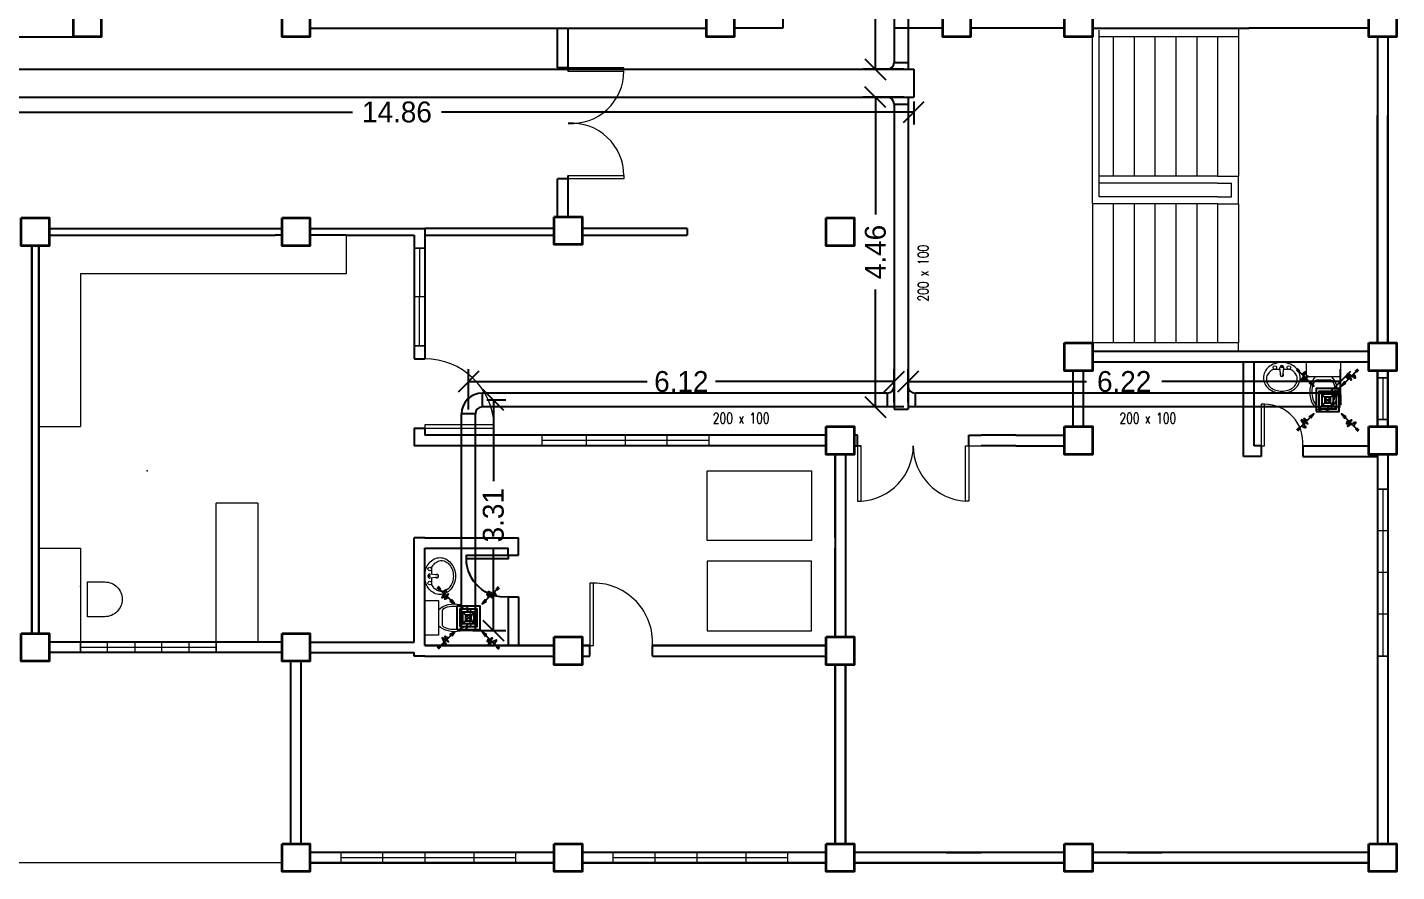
# Model space of a CAD drawing. Header units: inches. Extents: x 57 to 217, y -85 to 29.
# Drawn here: x 196.66 to 216.34, y -19.15 to -7.01 of the extents above; entities that cross this region are included whole.
import ezdxf

# ---------------------------------------------------------------- set-up
doc = ezdxf.new("R2010")
doc.units = ezdxf.units.IN
doc.header["$MEASUREMENT"] = 0
for name, color, linetype in [('AIR', 7, 'Continuous'), ('AIR-00', 8, 'Continuous'), ('AIR-03', 30, 'Continuous'), ('dimen', 7, 'Continuous'), ('ducting label', 7, 'Continuous'), ('exhaust', 7, 'Continuous')]:
    doc.layers.add(name, color=color, linetype=linetype)
doc.styles.add('Arch-Dim', font='simplex.shx', dxfattribs={"width": 0.75})
doc.dimstyles.new('Copy of dimension', dxfattribs={"dimtxt": 0.3, "dimasz": 0.3, "dimexe": 0.18, "dimexo": 0.0625, "dimgap": 0.09, "dimtad": 0, "dimzin": 0, "dimdsep": 46, "dimtxsty": 'Standard', "dimblk": 'OBLIQUE', "dimcen": 0.09, "dimclrd": 256, "dimclre": 256, "dimclrt": 256, "dimadec": 0, "dimazin": 0, "dimtfac": 1, "dimtofl": 0, "dimtmove": 0, "dimatfit": 3, "dimldrblk": 'OBLIQUE', "dimfxl": 1, "dimtolj": 1, "dimtzin": 0, "dimarcsym": 0})

# ---------------------------------------------------------------- blocks, each defined once
blk = doc.blocks.new('door-.60m')
at = {"ltscale": 0.03}
blk.add_lwpolyline([(0, 0), (0.05, 0), (0.05, 0.6), (0, 0.6)], close=True, dxfattribs=at)
blk.add_arc((0.05, 0.048), 0.552, 355.0209, 90, dxfattribs=at)
blk = doc.blocks.new('GRILL-C-IN')
at = {"layer": 'AIR-00', "ltscale": 3}
for p, q in [((-0.623, 0.601), (-0.674, 0.651)), ((-0.601, 0.623), (-0.651, 0.674)), ((-0.637, 0.637), (-0.3, 0.3)), ((0.637, 0.637), (0.3, 0.3)), ((0.601, 0.623), (0.651, 0.674)), ((0.623, 0.601), (0.674, 0.651)), ((-0.637, -0.637), (-0.3, -0.3)), ((0.637, -0.637), (0.3, -0.3)), ((-0.623, -0.601), (-0.674, -0.651)), ((-0.601, -0.623), (-0.651, -0.674)), ((0.601, -0.623), (0.651, -0.674)), ((0.623, -0.601), (0.674, -0.651))]:
    blk.add_line(p, q, dxfattribs=at)
at = {"layer": 'AIR-00', "color": 50}
for p, q in [((-0.188, 0.187), (0.187, -0.188)), ((0.187, 0.187), (-0.188, -0.188))]:
    blk.add_line(p, q, dxfattribs=at)
at = {"layer": 'AIR-00', "ltscale": 3}
for points in [[(-0.362, 0.393), (-0.393, 0.362), (-0.3, 0.3)], [(0.393, 0.362), (0.362, 0.393), (0.3, 0.3)], [(-0.362, -0.393), (-0.393, -0.362), (-0.3, -0.3)], [(0.393, -0.362), (0.362, -0.393), (0.3, -0.3)]]:
    blk.add_lwpolyline(points, close=True, dxfattribs=at)
at = {"layer": 'AIR-00', "color": 50}
for points in [[(-0.188, -0.188), (0.187, -0.188), (0.187, 0.187), (-0.188, 0.187)], [(-0.125, -0.125), (0.125, -0.125), (0.125, 0.125), (-0.125, 0.125)], [(-0.062, -0.062), (0.062, -0.062), (0.062, 0.062), (-0.062, 0.062)]]:
    blk.add_lwpolyline(points, close=True, dxfattribs=at)
at = {"layer": 'AIR-00', "ltscale": 3}
for points in [[(-0.441, 0.441), (-0.512, 0.404), (-0.432, 0.514), (-0.568, 0.43), (-0.477, 0.6), (-0.561, 0.561)], [(0.441, 0.441), (0.404, 0.512), (0.514, 0.432), (0.43, 0.568), (0.6, 0.477), (0.561, 0.561)], [(-0.441, -0.441), (-0.512, -0.404), (-0.432, -0.514), (-0.568, -0.43), (-0.477, -0.6), (-0.561, -0.561)], [(0.441, -0.441), (0.404, -0.512), (0.514, -0.432), (0.43, -0.568), (0.6, -0.477), (0.561, -0.561)]]:
    blk.add_spline(points, degree=3, dxfattribs=at)
for points in [[(-0.3, 0.3), (-0.362, 0.393), (-0.393, 0.362)], [(0.3, 0.3), (0.393, 0.362), (0.362, 0.393)], [(-0.3, -0.3), (-0.362, -0.393), (-0.393, -0.362)], [(0.3, -0.3), (0.393, -0.362), (0.362, -0.393)]]:
    blk.add_solid(points, dxfattribs=at)
at = {"layer": 'AIR-03', "color": 6}
blk.add_lwpolyline([(-0.25, -0.25), (0.25, -0.25), (0.25, 0.25), (-0.25, 0.25)], close=True, dxfattribs=at)
blk = doc.blocks.new('_Oblique')
at = {"color": 0, "linetype": 'ByBlock', "lineweight": -2}
blk.add_line((-0.5, -0.5), (0.5, 0.5), dxfattribs=at)
blk = doc.blocks.new('*D10')
at = {"layer": 'Defpoints', "color": 0, "transparency": 16777216}
for p in [(209.403, -8.01), (194.54, -8.11), (209.403, -8.225)]:
    blk.add_point(p, dxfattribs=at)
at = {"layer": 'dimen', "lineweight": -2, "transparency": 16777216}
for p, q in [((194.54, -8.172), (194.54, -8.405)), ((194.54, -8.225), (201.331, -8.225)), ((209.403, -8.225), (202.611, -8.225)), ((209.403, -8.072), (209.403, -8.405))]:
    blk.add_line(p, q, dxfattribs=at)
at = {"layer": 'dimen', "lineweight": -2, "transparency": 16777216, "xscale": 0.3, "yscale": 0.3, "zscale": 0.3, "rotation": 180}
blk.add_blockref('_Oblique', (194.54, -8.225), dxfattribs=at)
at = {"layer": 'dimen', "lineweight": -2, "transparency": 16777216, "xscale": 0.3, "yscale": 0.3, "zscale": 0.3}
blk.add_blockref('_Oblique', (209.403, -8.225), dxfattribs=at)
at = {"layer": 'dimen', "transparency": 16777216, "insert": (201.971, -8.225), "char_height": 0.3, "attachment_point": 5}
blk.add_mtext('\\A1;14.86', dxfattribs=at)
blk = doc.blocks.new('*D11')
at = {"layer": 'Defpoints', "color": 0, "transparency": 16777216}
for p in [(208.851, -8.01), (209.32, -8.01), (209.32, -12.465)]:
    blk.add_point(p, dxfattribs=at)
at = {"layer": 'dimen', "lineweight": -2, "transparency": 16777216}
for p, q in [((209.257, -8.01), (208.671, -8.01)), ((208.851, -8.01), (208.851, -9.697)), ((208.851, -12.465), (208.851, -10.777)), ((209.257, -12.465), (208.671, -12.465))]:
    blk.add_line(p, q, dxfattribs=at)
at = {"layer": 'dimen', "lineweight": -2, "transparency": 16777216, "xscale": 0.3, "yscale": 0.3, "zscale": 0.3}
for p, rotation in [((208.851, -8.01), 90), ((208.851, -12.465), 270)]:
    blk.add_blockref('_Oblique', p, dxfattribs=dict(at, rotation=rotation))
at = {"layer": 'dimen', "transparency": 16777216, "insert": (208.851, -10.237), "char_height": 0.3, "attachment_point": 5, "rotation": 90}
blk.add_mtext('\\A1;4.46', dxfattribs=at)
blk = doc.blocks.new('*D12')
at = {"layer": 'Defpoints', "color": 0, "transparency": 16777216}
for p in [(202.999, -12.101), (202.999, -12.565), (209.12, -12.465)]:
    blk.add_point(p, dxfattribs=at)
at = {"layer": 'dimen', "lineweight": -2, "transparency": 16777216}
for p, q in [((202.999, -12.502), (202.999, -11.921)), ((209.12, -12.402), (209.12, -11.921)), ((202.999, -12.101), (205.57, -12.101)), ((209.12, -12.101), (206.55, -12.101))]:
    blk.add_line(p, q, dxfattribs=at)
at = {"layer": 'dimen', "lineweight": -2, "transparency": 16777216, "xscale": 0.3, "yscale": 0.3, "zscale": 0.3, "rotation": 180}
blk.add_blockref('_Oblique', (202.999, -12.101), dxfattribs=at)
at = {"layer": 'dimen', "lineweight": -2, "transparency": 16777216, "xscale": 0.3, "yscale": 0.3, "zscale": 0.3}
blk.add_blockref('_Oblique', (209.12, -12.101), dxfattribs=at)
at = {"layer": 'dimen', "transparency": 16777216, "insert": (206.06, -12.101), "char_height": 0.3, "attachment_point": 5}
blk.add_mtext('\\A1;6.12', dxfattribs=at)
blk = doc.blocks.new('*D13')
at = {"layer": 'Defpoints', "color": 0, "transparency": 16777216}
for p in [(203.199, -12.365), (202.999, -15.679), (203.358, -15.679)]:
    blk.add_point(p, dxfattribs=at)
at = {"layer": 'dimen', "lineweight": -2, "transparency": 16777216}
for p, q in [((203.262, -12.365), (203.538, -12.365)), ((203.358, -12.365), (203.358, -13.532)), ((203.358, -15.679), (203.358, -14.512)), ((203.062, -15.679), (203.538, -15.679))]:
    blk.add_line(p, q, dxfattribs=at)
at = {"layer": 'dimen', "lineweight": -2, "transparency": 16777216, "xscale": 0.3, "yscale": 0.3, "zscale": 0.3}
for p, rotation in [((203.358, -12.365), 90), ((203.358, -15.679), 270)]:
    blk.add_blockref('_Oblique', p, dxfattribs=dict(at, rotation=rotation))
at = {"layer": 'dimen', "transparency": 16777216, "insert": (203.358, -14.022), "char_height": 0.3, "attachment_point": 5, "rotation": 90}
blk.add_mtext('\\A1;3.31', dxfattribs=at)
blk = doc.blocks.new('*D14')
at = {"layer": 'Defpoints', "color": 0, "transparency": 16777216}
for p in [(215.536, -12.101), (209.32, -12.465), (215.536, -12.44)]:
    blk.add_point(p, dxfattribs=at)
at = {"layer": 'dimen', "lineweight": -2, "transparency": 16777216}
for p, q in [((209.32, -12.402), (209.32, -11.921)), ((215.536, -12.377), (215.536, -11.921)), ((209.32, -12.101), (211.888, -12.101)), ((215.536, -12.101), (212.968, -12.101))]:
    blk.add_line(p, q, dxfattribs=at)
at = {"layer": 'dimen', "lineweight": -2, "transparency": 16777216, "xscale": 0.3, "yscale": 0.3, "zscale": 0.3, "rotation": 180}
blk.add_blockref('_Oblique', (209.32, -12.101), dxfattribs=at)
at = {"layer": 'dimen', "lineweight": -2, "transparency": 16777216, "xscale": 0.3, "yscale": 0.3, "zscale": 0.3}
blk.add_blockref('_Oblique', (215.536, -12.101), dxfattribs=at)
at = {"layer": 'dimen', "transparency": 16777216, "insert": (212.428, -12.101), "char_height": 0.3, "attachment_point": 5}
blk.add_mtext('\\A1;6.22', dxfattribs=at)
blk = doc.blocks.new('*D15')
at = {"layer": 'Defpoints', "color": 0, "transparency": 16777216}
for p in [(208.851, -0.196), (209.32, -0.196), (209.32, -7.61)]:
    blk.add_point(p, dxfattribs=at)
at = {"layer": 'dimen', "lineweight": -2, "transparency": 16777216}
for p, q in [((209.257, -0.196), (208.671, -0.196)), ((208.851, -0.196), (208.851, -3.413)), ((208.851, -7.61), (208.851, -4.393)), ((209.257, -7.61), (208.671, -7.61))]:
    blk.add_line(p, q, dxfattribs=at)
at = {"layer": 'dimen', "lineweight": -2, "transparency": 16777216, "xscale": 0.3, "yscale": 0.3, "zscale": 0.3}
for p, rotation in [((208.851, -0.196), 90), ((208.851, -7.61), 270)]:
    blk.add_blockref('_Oblique', p, dxfattribs=dict(at, rotation=rotation))
at = {"layer": 'dimen', "transparency": 16777216, "insert": (208.851, -3.903), "char_height": 0.3, "attachment_point": 5, "rotation": 90}
blk.add_mtext('\\A1;7.41', dxfattribs=at)

msp = doc.modelspace()

# ---------------------------------------------------------------- linework, layer by layer
at = {"color": 8, "lineweight": 25}
for p, q in [((207.52, -6.87), (207.52, -7.02)), ((209.12, -6.87), (209.12, -7.02)), ((200.72, -7.02), (206.42, -7.02)), ((204.282, -7.587), (204.282, -7.02)), ((204.432, -7.637), (204.432, -7.02)), ((207.52, -7.02), (206.82, -7.02)), ((209.82, -7.02), (209.12, -7.02)), ((211.57, -7.02), (210.22, -7.02)), ((211.97, -7.02), (212.22, -7.02)), ((212.22, -7.02), (214.22, -7.02)), ((215.945, -7.02), (214.22, -7.02)), ((195.689, -7.145), (197.32, -7.145)), ((216.07, -7.145), (216.07, -11.545)), ((216.22, -7.145), (216.22, -11.545)), ((204.432, -7.587), (204.282, -7.587)), ((216.07, -11.545), (216.07, -8.272)), ((216.22, -11.545), (216.22, -8.272)), ((204.282, -9.731), (204.282, -9.187)), ((204.432, -9.187), (204.282, -9.187)), ((204.432, -9.731), (204.432, -9.137)), ((196.97, -9.897), (199.92, -9.897)), ((196.97, -9.997), (200.22, -9.997)), ((199.92, -9.897), (200.32, -9.897)), ((200.32, -9.997), (200.22, -9.997)), ((200.72, -9.897), (202.22, -9.897)), ((201.245, -9.997), (200.72, -9.997)), ((201.245, -9.997), (202.22, -9.997)), ((202.22, -9.897), (202.37, -9.897)), ((202.22, -9.997), (202.22, -11.772)), ((202.37, -9.897), (202.37, -11.772)), ((204.232, -9.897), (202.37, -9.897)), ((202.37, -9.997), (204.232, -9.997)), ((206.145, -9.897), (204.632, -9.897)), ((204.632, -9.997), (206.145, -9.997)), ((206.145, -9.897), (206.145, -9.997)), ((196.72, -15.722), (196.72, -10.147)), ((196.72, -10.147), (196.72, -15.722)), ((196.82, -10.147), (196.82, -13.122)), ((196.82, -15.722), (196.82, -10.147)), ((196.82, -10.147), (196.82, -15.722)), ((196.82, -11.747), (196.82, -13.847)), ((202.22, -11.772), (202.37, -11.772)), ((215.945, -11.67), (211.97, -11.67)), ((211.695, -12.747), (211.695, -11.945)), ((211.845, -12.747), (211.845, -11.945)), ((215.945, -11.82), (211.97, -11.82)), ((214.145, -13.176), (214.145, -11.826)), ((214.295, -13.026), (214.295, -11.826)), ((216.07, -11.945), (216.07, -12.747)), ((216.07, -12.747), (216.07, -11.945)), ((216.22, -11.945), (216.22, -12.747)), ((216.22, -12.747), (216.22, -11.945)), ((202.22, -12.772), (202.22, -12.872)), ((202.22, -12.772), (202.37, -12.772)), ((202.37, -12.772), (202.37, -12.863)), ((202.22, -12.872), (202.22, -13.022)), ((202.37, -12.863), (202.37, -12.872)), ((208.145, -12.872), (202.37, -12.872)), ((208.595, -12.872), (208.545, -12.872)), ((208.595, -13.022), (208.595, -12.872)), ((210.195, -12.872), (210.37, -12.872)), ((210.195, -13.022), (210.195, -12.872)), ((210.87, -12.872), (210.37, -12.872)), ((210.87, -12.872), (211.57, -12.872)), ((202.37, -13.022), (202.22, -13.022)), ((208.145, -13.022), (202.37, -13.022)), ((208.27, -13.147), (208.27, -14.722)), ((208.27, -14.347), (208.27, -13.172)), ((208.42, -13.147), (208.42, -14.722)), ((208.42, -13.172), (208.42, -15.772)), ((208.545, -13.022), (208.595, -13.022)), ((210.87, -13.022), (210.37, -13.022)), ((210.87, -13.022), (211.57, -13.022)), ((216.07, -13.147), (216.07, -18.747)), ((216.07, -13.147), (216.07, -18.747)), ((216.22, -13.147), (216.22, -18.747)), ((202.22, -15.847), (202.22, -14.347)), ((202.37, -14.347), (202.22, -14.347)), ((202.37, -15.897), (202.37, -14.497)), ((208.27, -15.772), (208.27, -14.497)), ((208.27, -14.722), (208.27, -15.772)), ((208.42, -14.722), (208.42, -15.772)), ((200.32, -15.847), (196.97, -15.847)), ((200.72, -15.847), (202.22, -15.847)), ((202.37, -15.897), (204.232, -15.897)), ((204.232, -15.897), (202.37, -15.897)), ((204.632, -15.897), (204.745, -15.897)), ((204.745, -15.897), (204.632, -15.897)), ((204.745, -16.047), (204.745, -15.897)), ((205.645, -15.897), (206.92, -15.897)), ((205.645, -16.047), (205.645, -15.897)), ((208.145, -15.897), (205.645, -15.897)), ((206.92, -15.897), (208.145, -15.897)), ((200.32, -15.997), (196.97, -15.997)), ((200.445, -18.747), (200.445, -16.122)), ((200.595, -18.747), (200.595, -16.122)), ((200.72, -15.997), (202.22, -15.997)), ((202.22, -16.047), (202.22, -15.997)), ((202.37, -16.047), (202.22, -16.047)), ((202.37, -16.047), (204.232, -16.047)), ((204.632, -16.047), (204.745, -16.047)), ((205.645, -16.047), (208.145, -16.047)), ((208.27, -16.172), (208.27, -18.747)), ((208.27, -18.747), (208.27, -16.172)), ((208.42, -16.172), (208.42, -18.747)), ((208.42, -18.747), (208.42, -16.172)), ((208.27, -16.872), (208.27, -18.747)), ((204.232, -18.872), (200.72, -18.872)), ((204.232, -18.872), (202.37, -18.872)), ((208.145, -18.872), (204.632, -18.872)), ((208.145, -18.872), (204.632, -18.872)), ((211.57, -18.872), (208.545, -18.872)), ((209.87, -18.872), (210.37, -18.872)), ((215.945, -18.872), (211.97, -18.872)), ((212.47, -18.872), (212.97, -18.872)), ((204.232, -19.022), (200.72, -19.022)), ((200.72, -19.022), (204.232, -19.022)), ((204.232, -19.022), (202.22, -19.022)), ((208.145, -19.022), (204.632, -19.022)), ((208.145, -19.022), (204.632, -19.022)), ((204.632, -19.022), (208.145, -19.022)), ((211.57, -19.022), (208.545, -19.022)), ((208.545, -19.022), (211.57, -19.022)), ((215.945, -19.022), (211.97, -19.022)), ((211.97, -19.022), (215.945, -19.022))]:
    msp.add_line(p, q, dxfattribs=at)
at = {"color": 8, "lineweight": 9}
for p, q in [((211.97, -7.145), (211.97, -7.02)), ((212.07, -7.145), (212.07, -7.045)), ((214.07, -7.02), (214.07, -7.145)), ((211.97, -9.545), (211.97, -7.145)), ((212.07, -9.445), (212.07, -7.145)), ((214.07, -7.145), (212.07, -7.145)), ((212.27, -7.145), (212.27, -9.145)), ((212.57, -7.145), (212.57, -9.145)), ((212.87, -7.145), (212.87, -9.145)), ((213.17, -7.145), (213.17, -9.145)), ((213.47, -7.145), (213.47, -9.145)), ((213.77, -7.145), (213.77, -9.145)), ((214.07, -7.145), (214.07, -9.145)), ((213.77, -9.145), (212.07, -9.145)), ((213.77, -9.245), (212.07, -9.245)), ((213.77, -9.145), (214.07, -9.145)), ((213.77, -9.245), (213.97, -9.245)), ((213.97, -9.445), (213.97, -9.245)), ((214.07, -9.245), (214.07, -9.145)), ((214.07, -9.445), (214.07, -9.245)), ((213.77, -9.445), (212.07, -9.445)), ((213.77, -9.445), (213.97, -9.445)), ((214.07, -9.545), (214.07, -9.445)), ((213.77, -9.545), (211.97, -9.545)), ((211.97, -9.545), (211.97, -11.545)), ((212.27, -9.545), (212.27, -11.545)), ((212.57, -9.545), (212.57, -11.545)), ((212.87, -9.545), (212.87, -11.545)), ((213.17, -9.545), (213.17, -11.545)), ((213.47, -9.545), (213.47, -11.545)), ((213.77, -9.545), (213.77, -11.545)), ((213.77, -9.545), (214.07, -9.545)), ((214.07, -9.545), (214.07, -11.545)), ((201.245, -10.547), (201.245, -9.997)), ((202.37, -10.184), (202.222, -10.184)), ((202.222, -10.184), (202.222, -11.584)), ((202.296, -10.184), (202.292, -11.584)), ((202.37, -10.884), (202.37, -10.184)), ((202.37, -10.884), (202.222, -10.884)), ((202.222, -11.584), (202.368, -11.585)), ((214.07, -11.545), (211.97, -11.545)), ((211.97, -11.67), (211.97, -11.545)), ((214.07, -11.67), (214.07, -11.545)), ((214.68, -12.023), (214.667, -11.902)), ((214.709, -12.023), (214.723, -11.902)), ((215.045, -11.826), (215.045, -12.026)), ((215.545, -11.826), (215.045, -11.826)), ((215.545, -12.026), (215.545, -11.826)), ((215.045, -12.026), (215.545, -12.026)), ((215.204, -12.076), (215.385, -12.076)), ((216.22, -12.046), (216.07, -12.046)), ((216.07, -12.046), (216.07, -12.646)), ((216.145, -12.046), (216.145, -12.646)), ((216.22, -12.346), (216.22, -12.046)), ((211.97, -12.747), (211.97, -12.872)), ((216.07, -12.646), (216.22, -12.646)), ((204.057, -13.022), (204.057, -12.872)), ((204.057, -12.872), (206.457, -12.872)), ((206.457, -12.947), (204.057, -12.947)), ((204.695, -13.022), (204.695, -12.872)), ((205.257, -13.022), (205.257, -12.872)), ((205.857, -13.022), (205.857, -12.872)), ((206.457, -12.872), (206.457, -13.022)), ((205.257, -13.022), (204.057, -13.022)), ((205.257, -13.022), (206.457, -13.022)), ((208.42, -13.147), (208.42, -13.172)), ((216.22, -13.147), (216.22, -13.647)), ((216.22, -13.647), (216.07, -13.647)), ((216.07, -13.647), (216.07, -16.047)), ((216.145, -13.647), (216.145, -16.047)), ((216.22, -14.847), (216.22, -13.647)), ((199.97, -13.847), (199.97, -15.847)), ((196.82, -14.122), (196.82, -14.497)), ((216.22, -14.247), (216.07, -14.247)), ((196.82, -14.497), (196.82, -15.722)), ((208.27, -14.872), (208.27, -14.722)), ((202.568, -14.882), (202.446, -14.869)), ((202.568, -14.911), (202.446, -14.925)), ((216.22, -14.847), (216.07, -14.847)), ((216.22, -16.047), (216.22, -14.847)), ((202.37, -15.247), (202.57, -15.247)), ((202.37, -15.747), (202.37, -15.247)), ((202.57, -15.247), (202.57, -15.747)), ((202.62, -15.406), (202.62, -15.587)), ((216.22, -15.447), (216.07, -15.447)), ((202.57, -15.747), (202.37, -15.747)), ((197.42, -15.847), (196.97, -15.847)), ((197.42, -15.847), (197.42, -15.997)), ((199.37, -15.922), (197.42, -15.922)), ((197.81, -15.997), (197.81, -15.847)), ((197.81, -15.847), (198.2, -15.847)), ((198.2, -15.847), (198.2, -15.997)), ((198.59, -15.997), (198.59, -15.847)), ((198.59, -15.847), (198.98, -15.847)), ((198.98, -15.847), (198.98, -15.997)), ((199.92, -15.847), (199.32, -15.847)), ((199.37, -15.997), (199.37, -15.847)), ((196.97, -15.997), (197.42, -15.997)), ((197.42, -15.997), (199.32, -15.997)), ((197.42, -15.997), (197.81, -15.997)), ((198.2, -15.997), (198.59, -15.997)), ((198.98, -15.997), (199.37, -15.997)), ((199.32, -15.997), (200.07, -15.997)), ((216.07, -16.047), (216.22, -16.047)), ((201.17, -19.022), (201.17, -18.872)), ((201.77, -19.022), (201.77, -18.872)), ((202.37, -18.872), (202.37, -19.022)), ((202.476, -18.872), (203.676, -18.872)), ((203.076, -18.872), (203.076, -19.022)), ((203.676, -18.872), (203.676, -19.022)), ((205.082, -19.022), (205.082, -18.872)), ((205.682, -19.022), (205.682, -18.872)), ((206.282, -18.872), (206.282, -19.022)), ((206.389, -18.872), (207.589, -18.872)), ((206.989, -18.872), (206.989, -19.022)), ((207.589, -18.872), (207.589, -19.022)), ((208.545, -18.872), (209.27, -18.872)), ((209.27, -18.872), (209.87, -18.872)), ((210.87, -18.872), (210.37, -18.872)), ((210.87, -18.872), (211.57, -18.872)), ((211.97, -18.872), (212.47, -18.872)), ((213.47, -18.872), (212.97, -18.872)), ((213.47, -18.872), (214.47, -18.872)), ((214.47, -18.872), (215.07, -18.872)), ((215.07, -18.872), (215.945, -18.872)), ((200.32, -19.022), (184.995, -19.022)), ((203.676, -18.947), (201.17, -18.947)), ((202.37, -19.022), (201.17, -19.022)), ((207.589, -18.947), (205.082, -18.947)), ((206.282, -19.022), (205.082, -19.022))]:
    msp.add_line(p, q, dxfattribs=at)
at = {"color": 8, "lineweight": 9, "ltscale": 0.4}
for p, q in [((197.42, -10.547), (201.245, -10.547)), ((197.42, -10.547), (197.42, -12.747)), ((196.82, -12.747), (197.42, -12.747)), ((199.37, -15.847), (199.37, -13.847)), ((199.97, -13.847), (199.37, -13.847)), ((196.82, -14.497), (197.42, -14.497)), ((197.42, -14.497), (197.42, -15.847))]:
    msp.add_line(p, q, dxfattribs=at)
at = {"color": 8, "lineweight": 13}
for p, q in [((202.37, -12.722), (202.37, -12.772)), ((203.37, -12.722), (202.37, -12.722)), ((202.37, -12.722), (202.37, -12.772)), ((202.37, -12.772), (203.37, -12.772)), ((203.37, -12.772), (203.37, -12.722)), ((208.595, -13.022), (208.645, -13.022)), ((208.645, -13.022), (208.595, -13.022)), ((208.595, -13.022), (208.595, -13.822)), ((208.645, -13.822), (208.645, -13.022)), ((210.145, -13.822), (210.145, -13.022)), ((210.145, -13.022), (210.195, -13.022)), ((210.145, -13.022), (210.37, -13.022)), ((210.195, -13.022), (210.195, -13.822)), ((208.595, -13.822), (208.645, -13.822)), ((210.195, -13.822), (210.145, -13.822))]:
    msp.add_line(p, q, dxfattribs=at)
at = {"color": 8, "lineweight": 25, "ltscale": 0.4}
for p, q in [((214.395, -13.176), (214.145, -13.176)), ((214.395, -13.026), (214.295, -13.026)), ((214.395, -13.026), (214.395, -13.176)), ((214.995, -13.026), (214.995, -13.176)), ((214.995, -13.026), (215.945, -13.026)), ((214.995, -13.176), (216.07, -13.176)), ((202.37, -14.347), (203.72, -14.347)), ((203.72, -14.597), (203.72, -14.347)), ((202.37, -14.497), (203.57, -14.497)), ((202.37, -14.497), (203.57, -14.497)), ((203.57, -14.597), (203.57, -14.497)), ((203.57, -14.597), (203.72, -14.597)), ((203.57, -15.197), (203.72, -15.197)), ((203.57, -15.197), (203.57, -15.897)), ((203.72, -15.197), (203.72, -15.897))]:
    msp.add_line(p, q, dxfattribs=at)
at = {"color": 8, "lineweight": 35}
for points in [[(197.32, -6.745), (197.72, -6.745), (197.72, -7.145), (197.32, -7.145)], [(200.32, -6.745), (200.72, -6.745), (200.72, -7.145), (200.32, -7.145)], [(206.42, -6.745), (206.82, -6.745), (206.82, -7.145), (206.42, -7.145)], [(209.82, -6.745), (210.22, -6.745), (210.22, -7.145), (209.82, -7.145)], [(211.57, -6.745), (211.97, -6.745), (211.97, -7.145), (211.57, -7.145)], [(215.945, -6.745), (216.345, -6.745), (216.345, -7.145), (215.945, -7.145)], [(196.57, -9.747), (196.97, -9.747), (196.97, -10.147), (196.57, -10.147)], [(200.32, -9.747), (200.72, -9.747), (200.72, -10.147), (200.32, -10.147)], [(204.232, -9.731), (204.632, -9.731), (204.632, -10.131), (204.232, -10.131)], [(208.145, -9.747), (208.545, -9.747), (208.545, -10.147), (208.145, -10.147)], [(211.57, -11.545), (211.97, -11.545), (211.97, -11.945), (211.57, -11.945)], [(215.945, -11.545), (216.345, -11.545), (216.345, -11.945), (215.945, -11.945)], [(208.145, -12.747), (208.545, -12.747), (208.545, -13.147), (208.145, -13.147)], [(211.57, -12.747), (211.97, -12.747), (211.97, -13.147), (211.57, -13.147)], [(215.945, -12.747), (216.345, -12.747), (216.345, -13.147), (215.945, -13.147)], [(196.57, -15.722), (196.97, -15.722), (196.97, -16.122), (196.57, -16.122)], [(200.32, -15.722), (200.72, -15.722), (200.72, -16.122), (200.32, -16.122)], [(204.232, -15.772), (204.632, -15.772), (204.632, -16.172), (204.232, -16.172)], [(208.145, -15.772), (208.545, -15.772), (208.545, -16.172), (208.145, -16.172)], [(200.32, -18.747), (200.72, -18.747), (200.72, -19.147), (200.32, -19.147)], [(204.232, -18.747), (204.632, -18.747), (204.632, -19.147), (204.232, -19.147)], [(208.145, -18.747), (208.545, -18.747), (208.545, -19.147), (208.145, -19.147)], [(211.57, -18.747), (211.97, -18.747), (211.97, -19.147), (211.57, -19.147)], [(215.945, -18.747), (216.345, -18.747), (216.345, -19.147), (215.945, -19.147)]]:
    msp.add_lwpolyline(points, close=True, dxfattribs=at)
at = {"color": 8, "lineweight": 13, "ltscale": 0.03}
for points in [[(204.432, -7.587), (204.432, -7.637), (205.232, -7.637), (205.232, -7.587)], [(204.432, -9.187), (204.432, -9.137), (205.232, -9.137), (205.232, -9.187)], [(214.395, -13.026), (214.445, -13.026), (214.445, -12.426), (214.395, -12.426)], [(204.745, -15.897), (204.795, -15.897), (204.795, -14.997), (204.745, -14.997)]]:
    msp.add_lwpolyline(points, close=True, dxfattribs=at)
at = {"color": 8, "lineweight": 9}
for points in [[(202.222, -10.184), (202.368, -10.184), (202.368, -11.585), (202.222, -11.585)], [(216.07, -12.046), (216.22, -12.046), (216.22, -12.646), (216.07, -12.646)], [(206.457, -13.022), (204.057, -13.022), (204.057, -12.872), (206.457, -12.872)], [(204.057, -12.872), (206.457, -12.872), (206.457, -13.022), (204.057, -13.022)], [(216.07, -13.647), (216.22, -13.647), (216.22, -16.047), (216.07, -16.047)], [(197.42, -15.847), (199.37, -15.847), (199.37, -15.997), (197.42, -15.997)], [(201.17, -18.872), (203.676, -18.872), (203.676, -19.022), (201.17, -19.022)], [(205.082, -18.872), (207.589, -18.872), (207.589, -19.022), (205.082, -19.022)]]:
    msp.add_lwpolyline(points, close=True, dxfattribs=at)
for points in [[(214.43, -12.047, 0.11576), (214.449, -12.129, 0.104047), (214.507, -12.203, 0.090875), (214.591, -12.25, 0.083344), (214.695, -12.268, 0.083344), (214.798, -12.25, 0.090875), (214.882, -12.203, 0.104047), (214.941, -12.129, 0.11576), (214.96, -12.047, 0.11576), (214.941, -11.964, 0.104047), (214.882, -11.89, 0.090875), (214.798, -11.843, 0.083344), (214.695, -11.826, 0.083344), (214.591, -11.843, 0.090875), (214.507, -11.89, 0.104047), (214.449, -11.964, 0.11576)], [(202.591, -14.632, -0.11576), (202.673, -14.651, -0.104047), (202.747, -14.709, -0.090875), (202.794, -14.793, -0.083344), (202.812, -14.897, -0.083344), (202.794, -15, -0.090875), (202.747, -15.084, -0.104047), (202.673, -15.142, -0.11576), (202.591, -15.162, -0.11576), (202.508, -15.142, -0.104047), (202.435, -15.084, -0.090875), (202.387, -15, -0.083344), (202.37, -14.897, -0.083344), (202.387, -14.793, -0.090875), (202.435, -14.709, -0.104047), (202.508, -14.651, -0.11576)]]:
    msp.add_lwpolyline(points, format="xyb", close=True, dxfattribs=at)
for points in [[(214.472, -12.068, 0.124838), (214.488, -12.13, 0.105788), (214.538, -12.188, 0.086697), (214.607, -12.224, 0.076776), (214.695, -12.238, 0.076776), (214.782, -12.224, 0.086697), (214.852, -12.188, 0.105788), (214.901, -12.13, 0.124838), (214.917, -12.068, 0.124838), (214.901, -12.005, 0.105788), (214.852, -11.947, 0.040067), (214.821, -11.928), (214.719, -11.928, 0.040067)], [(214.67, -11.928), (214.568, -11.928, 0.040067), (214.538, -11.947, 0.105788), (214.488, -12.005, 0.124838), (214.472, -12.068, 0.124838)], [(202.612, -14.674, -0.124838), (202.674, -14.69, -0.105788), (202.732, -14.739, -0.086697), (202.768, -14.809, -0.076776), (202.782, -14.897, -0.076776), (202.768, -14.984, -0.086697), (202.732, -15.054, -0.105788), (202.674, -15.103, -0.124838), (202.612, -15.119, -0.124838), (202.549, -15.103, -0.105788), (202.492, -15.054, -0.040067), (202.472, -15.023), (202.472, -14.921, -0.040067)], [(202.472, -14.872), (202.472, -14.77, -0.040067), (202.492, -14.739, -0.105788), (202.549, -14.69, -0.124838), (202.612, -14.674, -0.124838)]]:
    msp.add_lwpolyline(points, format="xyb", dxfattribs=at)
at = {"color": 8, "lineweight": 9, "ltscale": 1000}
for points in [[(207.932, -14.385), (206.432, -14.385), (206.432, -13.385), (207.932, -13.385)], [(207.932, -14.683), (206.432, -14.683), (206.432, -15.683), (207.932, -15.683)]]:
    msp.add_lwpolyline(points, close=True, dxfattribs=at)
at = {"color": 8, "lineweight": 9, "ltscale": 0.6}
msp.add_lwpolyline([(197.77, -15.481), (197.52, -15.481), (197.52, -14.981), (197.77, -14.981, -0.414214), (198.02, -15.231, -0.414214)], format="xyb", close=True, dxfattribs=at)
at = {"color": 8, "lineweight": 9}
for centre, radius in [((214.593, -11.899), 0.0255), ((214.695, -11.892), 0.0095), ((214.796, -11.899), 0.0255), ((202.443, -14.795), 0.0255), ((202.436, -14.897), 0.0095), ((202.443, -14.998), 0.0255)]:
    msp.add_circle(centre, radius, dxfattribs=at)
at = {"color": 8, "lineweight": 13, "ltscale": 0.03}
for centre, radius, start, end in [((204.481, -7.637), 0.752, 266.3048, 0), ((204.481, -9.137), 0.752, 0, 93.6952), ((214.445, -12.978), 0.552, 355.0209, 90), ((204.795, -15.848), 0.851, 356.7268, 90)]:
    msp.add_arc(centre, radius, start, end, dxfattribs=at)
at = {"color": 8, "lineweight": 13}
for centre, radius, start, end in [((202.37, -12.772), 1, 2.866, 90), ((208.595, -13.022), 0.8, 273.5833, 0), ((210.195, -13.022), 0.8, 180, 266.4167)]:
    msp.add_arc(centre, radius, start, end, dxfattribs=at)
at = {"color": 8, "lineweight": 9}
for centre, radius, start, end in [((214.695, -11.899), 0.028, 353.7545, 186.2455), ((214.695, -12.001), 0.025, 138.7978, 233.6932), ((214.695, -12.001), 0.025, 306.3068, 41.2022), ((214.695, -11.93), 0.0948, 261.2026, 278.7974), ((214.695, -12.001), 0.025, 251.3793, 288.6207), ((215.204, -12.126), 0.05, 90, 151.8499), ((215.385, -12.126), 0.05, 28.0084, 90), ((202.443, -14.897), 0.028, 83.7545, 276.2455), ((202.545, -14.897), 0.025, 36.3068, 131.2022), ((202.545, -14.897), 0.025, 228.7978, 323.6932), ((202.474, -14.897), 0.0948, 351.2026, 8.7974), ((202.545, -14.897), 0.025, 341.3793, 18.6207), ((202.67, -15.406), 0.05, 118.1501, 180), ((202.67, -15.587), 0.05, 180, 241.9916)]:
    msp.add_arc(centre, radius, start, end, dxfattribs=at)
msp.add_ellipse((215.295, -12.251), major_axis=(0, 0.275), ratio=0.727273, start_param=0.612555, end_param=5.670631, dxfattribs=at)
at = {"color": 8, "lineweight": 9, "extrusion": (0, 0, -1)}
msp.add_ellipse((202.795, -15.497), major_axis=(-0.275, 0), ratio=0.727273, start_param=0.612555, end_param=5.670631, dxfattribs=at)
at = {"color": 8, "lineweight": 9}
for points in [[(215.16, -12.102), (215.151, -12.118), (215.144, -12.136), (215.117, -12.228), (215.122, -12.315), (215.18, -12.446), (215.23, -12.488), (215.328, -12.501), (215.38, -12.475), (215.454, -12.364), (215.472, -12.28), (215.457, -12.167), (215.445, -12.132), (215.429, -12.102)], [(202.646, -15.362), (202.663, -15.353), (202.681, -15.346), (202.772, -15.319), (202.859, -15.324), (202.991, -15.382), (203.032, -15.432), (203.046, -15.53), (203.02, -15.582), (202.908, -15.656), (202.825, -15.674), (202.711, -15.658), (202.676, -15.647), (202.646, -15.631)]]:
    msp.add_open_spline(points, degree=3, knots=[0.937253, 0.937253, 0.937253, 0.937253, 1.185372, 1.185372, 2.113864, 2.113864, 3.042356, 3.042356, 3.970847, 3.970847, 4.899339, 4.899339, 5.346062, 5.346062, 5.346062, 5.346062], dxfattribs=at)
at = {"color": 8, "lineweight": 9, "ltscale": 0.3}
msp.add_point((198.38, -13.382), dxfattribs=at)
at = {"color": 8, "lineweight": 9}
msp.add_point((197.42, -15.047), dxfattribs=at)
at = {"layer": 'exhaust'}
for p, q in [((209.12, 0.004), (209.12, -7.51)), ((209.32, -0.196), (209.32, -7.61)), ((176.799, -7.61), (209.403, -7.61)), ((209.12, -7.51), (209.32, -7.51)), ((209.403, -7.61), (209.403, -8.01)), ((176.699, -8.01), (209.403, -8.01)), ((209.32, -8.01), (209.32, -12.495)), ((209.12, -8.11), (209.12, -12.495)), ((209.12, -8.11), (209.32, -8.11)), ((209.02, -12.265), (203.199, -12.265)), ((203.199, -12.465), (203.199, -12.265)), ((209.02, -12.265), (209.02, -12.465)), ((215.536, -12.265), (209.42, -12.265)), ((209.42, -12.265), (209.42, -12.465)), ((215.536, -12.29), (215.536, -12.44)), ((202.899, -15.679), (202.899, -12.565)), ((203.099, -12.565), (202.899, -12.565)), ((203.099, -15.679), (203.099, -12.565)), ((209.12, -12.465), (203.199, -12.465)), ((209.12, -12.495), (209.32, -12.495)), ((215.536, -12.465), (209.32, -12.465)), ((203.099, -15.679), (202.899, -15.679))]:
    msp.add_line(p, q, dxfattribs=at)
for centre, radius, start, end in [((209.02, -7.51), 0.1, 270, 0), ((209.02, -8.11), 0.1, 0, 90), ((209.02, -12.165), 0.1, 270, 0), ((209.42, -12.165), 0.1, 180, 270), ((203.199, -12.565), 0.3, 90, 180), ((203.199, -12.565), 0.1, 90, 180)]:
    msp.add_arc(centre, radius, start, end, dxfattribs=at)

# ---------------------------------------------------------------- block references
at = {"color": 8, "lineweight": 9, "ltscale": 0.4, "xscale": -1, "rotation": 90}
msp.add_blockref('door-.60m', (203.57, -14.597), dxfattribs=at)
at = {"layer": 'AIR', "xscale": 0.6658363358532475, "yscale": 0.6658363358532475, "zscale": 0.6658363358532475}
for p in [(215.354, -12.365), (202.999, -15.498)]:
    msp.add_blockref('GRILL-C-IN', p, dxfattribs=at)

# ---------------------------------------------------------------- texts
at = {"layer": 'ducting label', "color": 240, "linetype": 'Continuous', "lineweight": 25, "true_color": 0xed1f24, "insert": (209.463, -10.95), "char_height": 0.15, "attachment_point": 1, "rotation": 90, "style": 'Arch-Dim'}
msp.add_mtext_dynamic_manual_height_columns('\\A1;200 x 100', width=1.19515, gutter_width=1.011, heights=[0], dxfattribs=at)
at = {"layer": 'ducting label', "color": 240, "linetype": 'Continuous', "lineweight": 25, "true_color": 0xed1f24, "char_height": 0.15, "attachment_point": 1, "style": 'Arch-Dim'}
for insert in [(206.514, -12.552), (212.36, -12.552)]:
    msp.add_mtext_dynamic_manual_height_columns('\\A1;200 x 100', width=1.19515, gutter_width=1.011, heights=[0], dxfattribs=dict(at, insert=insert))

# ---------------------------------------------------------------- dimensions: what is measured, and where the dimension line sits
at = {"layer": 'dimen'}
for base, p1, p2, picture, middle in [((208.851, -0.196), (209.32, -7.61), (209.32, -0.196), '*D15', (208.851, -3.903)), ((208.8509, -8.0096), (209.3199, -12.4648), (209.3199, -8.0096), '*D11', (208.8509, -10.2372)), ((203.358, -15.679), (203.199, -12.365), (202.999, -15.679), '*D13', (203.358, -14.022))]:
    dim = msp.add_linear_dim(base=base, p1=p1, p2=p2, angle=90, dimstyle='Copy of dimension', dxfattribs=at)
    dim.commit()
    dim.dimension.update_dxf_attribs({"geometry": picture, "text_midpoint": middle})
for base, p1, p2, picture, middle in [((209.403, -8.225), (194.54, -8.11), (209.403, -8.01), '*D10', (201.971, -8.225)), ((202.999, -12.101), (209.12, -12.465), (202.999, -12.565), '*D12', (206.06, -12.101)), ((215.536, -12.101), (209.32, -12.465), (215.536, -12.44), '*D14', (212.428, -12.101))]:
    dim = msp.add_linear_dim(base=base, p1=p1, p2=p2, dimstyle='Copy of dimension', dxfattribs=at)
    dim.commit()
    dim.dimension.update_dxf_attribs({"geometry": picture, "text_midpoint": middle})

doc.saveas('drawing.dxf')
